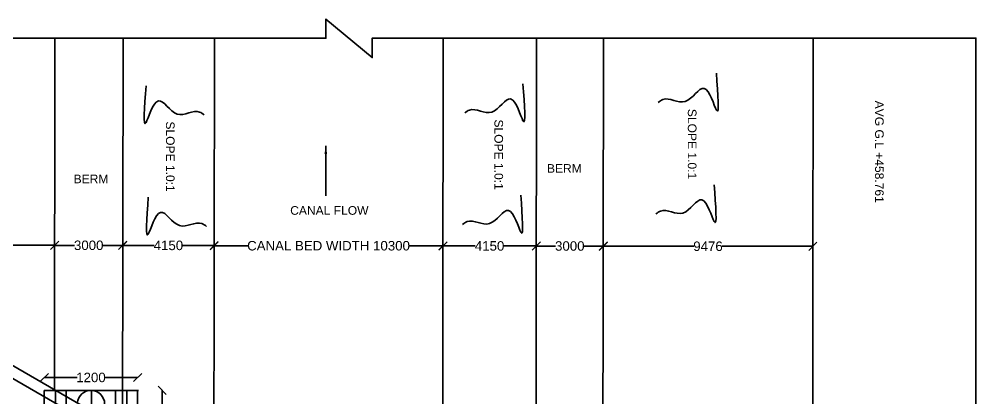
# Model space of a CAD drawing. Header units: millimetres. Extents: x 5124 to 3557214, y 2311 to 45955310.
# Drawn here: x 3534710 to 3545800, y 45941858 to 45946249 of the extents above; entities that cross this region are included whole.
import ezdxf

# ---------------------------------------------------------------- set-up
doc = ezdxf.new("R2010")
doc.units = ezdxf.units.MM
doc.header["$MEASUREMENT"] = 0
for name, color, linetype in [('DIMENSION', 7, 'Continuous'), ('DRAWING', 7, 'Continuous'), ('TEXT', 7, 'Continuous')]:
    doc.layers.add(name, color=color, linetype=linetype)
doc.styles.get("Standard").update_dxf_attribs({"font": 'arial.ttf', "height": 110})
doc.dimstyles.get("Standard").update_dxf_attribs({"dimtxt": 200, "dimasz": 110, "dimexe": 0.18, "dimexo": 0.0625, "dimgap": 0.09, "dimtad": 0, "dimtih": 1, "dimtoh": 1, "dimdec": 0, "dimzin": 0, "dimdsep": 46, "dimtxsty": 'Standard', "dimblk": 'OBLIQUE', "dimcen": 0.09, "dimse1": 1, "dimse2": 1, "dimadec": 0, "dimazin": 0, "dimtfac": 1, "dimtdec": 0, "dimtofl": 0, "dimtmove": 0, "dimatfit": 3, "dimfxl": 1, "dimtolj": 1, "dimtzin": 0, "dimarcsym": 0})

# ---------------------------------------------------------------- blocks, each defined once
blk = doc.blocks.new('_Oblique')
at = {"color": 0, "linetype": 'ByBlock', "lineweight": -2}
blk.add_line((-0.5, -0.5), (0.5, 0.5), dxfattribs=at)
blk = doc.blocks.new('*D106')
at = {"layer": 'Defpoints', "color": 0, "transparency": 16777216}
for p in [(3532702, 45943630), (3535121, 45943627), (3535121, 45943627)]:
    blk.add_point(p, dxfattribs=at)
at = {"layer": 'DIMENSION', "color": 0, "lineweight": -2, "transparency": 16777216}
for p, q in [((3532702, 45943627), (3533747, 45943627)), ((3535121, 45943627), (3534076, 45943627))]:
    blk.add_line(p, q, dxfattribs=at)
at = {"layer": 'DIMENSION', "color": 0, "lineweight": -2, "transparency": 16777216, "xscale": 95, "yscale": 95, "zscale": 95, "rotation": 180}
blk.add_blockref('_Oblique', (3532702, 45943627), dxfattribs=at)
at = {"layer": 'DIMENSION', "color": 0, "lineweight": -2, "transparency": 16777216, "xscale": 95, "yscale": 95, "zscale": 95}
blk.add_blockref('_Oblique', (3535121, 45943627), dxfattribs=at)
at = {"layer": 'DIMENSION', "color": 0, "transparency": 16777216, "insert": (3533912, 45943627), "char_height": 110, "attachment_point": 5}
blk.add_mtext('\\A1;9476', dxfattribs=at)
blk = doc.blocks.new('*D107')
at = {"layer": 'Defpoints', "color": 0, "transparency": 16777216}
for p in [(3535121, 45943627), (3535910, 45943626), (3535910, 45943626)]:
    blk.add_point(p, dxfattribs=at)
at = {"layer": 'DIMENSION', "color": 0, "lineweight": -2, "transparency": 16777216}
for p, q in [((3535121, 45943626), (3535352, 45943626)), ((3535910, 45943626), (3535680, 45943626))]:
    blk.add_line(p, q, dxfattribs=at)
at = {"layer": 'DIMENSION', "color": 0, "lineweight": -2, "transparency": 16777216, "xscale": 95, "yscale": 95, "zscale": 95, "rotation": 180}
blk.add_blockref('_Oblique', (3535121, 45943626), dxfattribs=at)
at = {"layer": 'DIMENSION', "color": 0, "lineweight": -2, "transparency": 16777216, "xscale": 95, "yscale": 95, "zscale": 95}
blk.add_blockref('_Oblique', (3535910, 45943626), dxfattribs=at)
at = {"layer": 'DIMENSION', "color": 0, "transparency": 16777216, "insert": (3535516, 45943626), "char_height": 110, "attachment_point": 5}
blk.add_mtext('\\A1;3000', dxfattribs=at)
blk = doc.blocks.new('*D108')
at = {"layer": 'Defpoints', "color": 0, "transparency": 16777216}
for p in [(3535910, 45943626), (3536970, 45943625), (3536970, 45943625)]:
    blk.add_point(p, dxfattribs=at)
at = {"layer": 'DIMENSION', "color": 0, "lineweight": -2, "transparency": 16777216}
for p, q in [((3535910, 45943625), (3536274, 45943625)), ((3536970, 45943625), (3536606, 45943625))]:
    blk.add_line(p, q, dxfattribs=at)
at = {"layer": 'DIMENSION', "color": 0, "lineweight": -2, "transparency": 16777216, "xscale": 95, "yscale": 95, "zscale": 95, "rotation": 180}
blk.add_blockref('_Oblique', (3535910, 45943625), dxfattribs=at)
at = {"layer": 'DIMENSION', "color": 0, "lineweight": -2, "transparency": 16777216, "xscale": 95, "yscale": 95, "zscale": 95}
blk.add_blockref('_Oblique', (3536970, 45943625), dxfattribs=at)
at = {"layer": 'DIMENSION', "color": 0, "transparency": 16777216, "insert": (3536440, 45943625), "char_height": 110, "attachment_point": 5}
blk.add_mtext('\\A1;4150', dxfattribs=at)
blk = doc.blocks.new('*D109')
at = {"layer": 'Defpoints', "color": 0, "transparency": 16777216}
for p in [(3536970, 45943625), (3539622, 45943621), (3539622, 45943621)]:
    blk.add_point(p, dxfattribs=at)
at = {"layer": 'DIMENSION', "color": 0, "lineweight": -2, "transparency": 16777216}
for p, q in [((3536970, 45943621), (3537360, 45943621)), ((3539622, 45943621), (3539232, 45943621))]:
    blk.add_line(p, q, dxfattribs=at)
at = {"layer": 'DIMENSION', "color": 0, "lineweight": -2, "transparency": 16777216, "xscale": 95, "yscale": 95, "zscale": 95, "rotation": 180}
blk.add_blockref('_Oblique', (3536970, 45943621), dxfattribs=at)
at = {"layer": 'DIMENSION', "color": 0, "lineweight": -2, "transparency": 16777216, "xscale": 95, "yscale": 95, "zscale": 95}
blk.add_blockref('_Oblique', (3539622, 45943621), dxfattribs=at)
at = {"layer": 'DIMENSION', "color": 0, "transparency": 16777216, "insert": (3538296, 45943621), "char_height": 110, "attachment_point": 5}
blk.add_mtext('\\A1;CANAL BED WIDTH 10300', dxfattribs=at)
blk = doc.blocks.new('*D110')
at = {"layer": 'Defpoints', "color": 0, "transparency": 16777216}
for p in [(3539622, 45943621), (3540705, 45943619), (3540705, 45943619)]:
    blk.add_point(p, dxfattribs=at)
at = {"layer": 'DIMENSION', "color": 0, "lineweight": -2, "transparency": 16777216}
for p, q in [((3539622, 45943619), (3539997, 45943619)), ((3540705, 45943619), (3540330, 45943619))]:
    blk.add_line(p, q, dxfattribs=at)
at = {"layer": 'DIMENSION', "color": 0, "lineweight": -2, "transparency": 16777216, "xscale": 95, "yscale": 95, "zscale": 95, "rotation": 180}
blk.add_blockref('_Oblique', (3539622, 45943619), dxfattribs=at)
at = {"layer": 'DIMENSION', "color": 0, "lineweight": -2, "transparency": 16777216, "xscale": 95, "yscale": 95, "zscale": 95}
blk.add_blockref('_Oblique', (3540705, 45943619), dxfattribs=at)
at = {"layer": 'DIMENSION', "color": 0, "transparency": 16777216, "insert": (3540163, 45943619), "char_height": 110, "attachment_point": 5}
blk.add_mtext('\\A1;4150', dxfattribs=at)
blk = doc.blocks.new('*D111')
at = {"layer": 'Defpoints', "color": 0, "transparency": 16777216}
for p in [(3540705, 45943619), (3541481, 45943618), (3541481, 45943618)]:
    blk.add_point(p, dxfattribs=at)
at = {"layer": 'DIMENSION', "color": 0, "lineweight": -2, "transparency": 16777216}
for p, q in [((3540705, 45943618), (3540929, 45943618)), ((3541481, 45943618), (3541257, 45943618))]:
    blk.add_line(p, q, dxfattribs=at)
at = {"layer": 'DIMENSION', "color": 0, "lineweight": -2, "transparency": 16777216, "xscale": 95, "yscale": 95, "zscale": 95, "rotation": 180}
blk.add_blockref('_Oblique', (3540705, 45943618), dxfattribs=at)
at = {"layer": 'DIMENSION', "color": 0, "lineweight": -2, "transparency": 16777216, "xscale": 95, "yscale": 95, "zscale": 95}
blk.add_blockref('_Oblique', (3541481, 45943618), dxfattribs=at)
at = {"layer": 'DIMENSION', "color": 0, "transparency": 16777216, "insert": (3541093, 45943618), "char_height": 110, "attachment_point": 5}
blk.add_mtext('\\A1;3000', dxfattribs=at)
blk = doc.blocks.new('*D112')
at = {"layer": 'Defpoints', "color": 0, "transparency": 16777216}
for p in [(3541481, 45943618), (3543910, 45943615), (3543910, 45943615)]:
    blk.add_point(p, dxfattribs=at)
at = {"layer": 'DIMENSION', "color": 0, "lineweight": -2, "transparency": 16777216}
for p, q in [((3541481, 45943615), (3542531, 45943615)), ((3543910, 45943615), (3542860, 45943615))]:
    blk.add_line(p, q, dxfattribs=at)
at = {"layer": 'DIMENSION', "color": 0, "lineweight": -2, "transparency": 16777216, "xscale": 95, "yscale": 95, "zscale": 95, "rotation": 180}
blk.add_blockref('_Oblique', (3541481, 45943615), dxfattribs=at)
at = {"layer": 'DIMENSION', "color": 0, "lineweight": -2, "transparency": 16777216, "xscale": 95, "yscale": 95, "zscale": 95}
blk.add_blockref('_Oblique', (3543910, 45943615), dxfattribs=at)
at = {"layer": 'DIMENSION', "color": 0, "transparency": 16777216, "insert": (3542695, 45943615), "char_height": 110, "attachment_point": 5}
blk.add_mtext('\\A1;9476', dxfattribs=at)
blk = doc.blocks.new('*D128')
at = {"layer": 'Defpoints', "color": 0, "transparency": 16777216}
for p in [(3536083, 45942094), (3535001, 45941945), (3536083, 45941944)]:
    blk.add_point(p, dxfattribs=at)
at = {"layer": 'DIMENSION', "color": 0, "lineweight": -2, "transparency": 16777216}
for p, q in [((3535001, 45942094), (3535383, 45942094)), ((3536083, 45942094), (3535701, 45942094))]:
    blk.add_line(p, q, dxfattribs=at)
at = {"layer": 'DIMENSION', "color": 0, "lineweight": -2, "transparency": 16777216, "xscale": 95, "yscale": 95, "zscale": 95, "rotation": 180}
blk.add_blockref('_Oblique', (3535001, 45942094), dxfattribs=at)
at = {"layer": 'DIMENSION', "color": 0, "lineweight": -2, "transparency": 16777216, "xscale": 95, "yscale": 95, "zscale": 95}
blk.add_blockref('_Oblique', (3536083, 45942094), dxfattribs=at)
at = {"layer": 'DIMENSION', "color": 0, "transparency": 16777216, "insert": (3535542, 45942094), "char_height": 110, "attachment_point": 5}
blk.add_mtext('\\A1;1200', dxfattribs=at)
blk = doc.blocks.new('*D132')
at = {"layer": 'Defpoints', "color": 0, "transparency": 16777216}
for p in [(3536083, 45941944), (3536098, 45937885), (3536382, 45937886)]:
    blk.add_point(p, dxfattribs=at)
at = {"layer": 'DIMENSION', "color": 0, "lineweight": -2, "transparency": 16777216}
for p, q in [((3536367, 45941946), (3536373, 45940341)), ((3536382, 45937886), (3536373, 45940229))]:
    blk.add_line(p, q, dxfattribs=at)
at = {"layer": 'DIMENSION', "color": 0, "lineweight": -2, "transparency": 16777216, "xscale": 95, "yscale": 95, "zscale": 95}
for p, rotation in [((3536367, 45941946), 90.21816357016445), ((3536382, 45937886), 270.2181635701644)]:
    blk.add_blockref('_Oblique', p, dxfattribs=dict(at, rotation=rotation))
at = {"layer": 'DIMENSION', "color": 0, "transparency": 16777216, "insert": (3536373, 45940285), "char_height": 110, "attachment_point": 5}
blk.add_mtext('\\A1;15752', dxfattribs=at)

msp = doc.modelspace()

# ---------------------------------------------------------------- linework, layer by layer
at = {"layer": 'DIMENSION'}
for points in [[(3542792.3, 45945622.4), (3542792.3, 45945194.4), (3542649.5, 45945446.5), (3542430.3, 45945293.9), (3542171.2, 45945317.1), (3542118, 45945284)], [(3536180.9, 45945476.7), (3536180.9, 45945048.7), (3536323.8, 45945300.9), (3536543, 45945148.3), (3536802.1, 45945171.5), (3536855.2, 45945138.3)], [(3540550.2, 45945499.4), (3540550.2, 45945071.4), (3540407.3, 45945323.6), (3540188.1, 45945170.9), (3539929.1, 45945194.2), (3539875.9, 45945161)], [(3542766.4, 45944329.6), (3542766.4, 45943901.6), (3542623.6, 45944153.7), (3542404.3, 45944001.1), (3542145.3, 45944024.3), (3542092.1, 45943991.2)], [(3536206.9, 45944183.9), (3536206.9, 45943756), (3536349.7, 45944008.1), (3536568.9, 45943855.5), (3536828, 45943878.7), (3536881.1, 45943845.5)], [(3540524.3, 45944206.6), (3540524.3, 45943778.6), (3540381.4, 45944030.8), (3540162.2, 45943878.2), (3539903.1, 45943901.4), (3539850, 45943868.2)]]:
    msp.add_spline(points, degree=3, dxfattribs=at)
at = {"layer": 'DRAWING'}
for points in [[(3530608.5, 45946027), (3538266.6, 45946027), (3538266.6, 45946248.8), (3538802.3, 45945803.6), (3538802.3, 45946028.4), (3545800.1, 45946028.4), (3545800.1, 45930302.8), (3535761.5, 45930302.8), (3535761.5, 45930077.4), (3535256.6, 45930532.7), (3535256.6, 45930297.7), (3530634.8, 45930297.7), (3530634.8, 45937720.3), (3530876.7, 45937720.3), (3530448.3, 45937849.4), (3530626.7, 45937849.4), (3530626.7, 45946027)], [(3535124.3, 45946027), (3535118.8, 45941951)], [(3535913.8, 45946027), (3535907.5, 45941494.6)], [(3536973, 45946027), (3536965.9, 45940882.1)], [(3539625.5, 45946028.4), (3539616.4, 45939348.3)], [(3540708, 45946028.4), (3540698, 45938722.4)], [(3541484.4, 45946028.4), (3541473.8, 45938273.5)], [(3543913.1, 45946028.4), (3543900.6, 45936869.2)], [(3544845.8, 45936322.2), (3531781.5, 45943882.3)], [(3544846.5, 45936173.3), (3531782, 45943733.5)], [(3535001.2, 45941944.6), (3535016.7, 45937867.2)], [(3535001.2, 45941944.6), (3536092.4, 45941944.4)], [(3535132.8, 45941942.9), (3535148.4, 45937869.4)], [(3535253.7, 45941944.6), (3535269.2, 45937871.4)], [(3535548.1, 45941944.5), (3535568.5, 45936591.4)], [(3535826.6, 45941944.5), (3535842.1, 45937881)], [(3535956.6, 45941944.4), (3535972.1, 45937862.1)], [(3536083, 45941944.4), (3536098.5, 45937885.2)]]:
    msp.add_lwpolyline(points, dxfattribs=at)
msp.add_arc((3535541.8, 45941785.7), 158.9, 0.78597, 175.58989, dxfattribs=at)

# ---------------------------------------------------------------- texts
at = {"layer": 'TEXT'}
for s, p in [('AVG G.L +458.761', (3544631.5, 45945303.5)), ('SLOPE 1.0:1', (3542461.4, 45945208.6)), ('SLOPE 1.0:1', (3536411.7, 45945063)), ('SLOPE 1.0:1', (3540219.3, 45945085.7))]:
    msp.add_text(s, height=100, rotation=270, dxfattribs=at).set_placement(p)
for s, p in [('BERM', (3540828.2, 45944467.9)), ('BERM', (3535341.3, 45944345.9)), ('CANAL FLOW', (3537851.7, 45943980.7))]:
    msp.add_text(s, height=100, dxfattribs=at).set_placement(p)

# ---------------------------------------------------------------- dimensions: what is measured, and where the dimension line sits
at = {"layer": 'DIMENSION'}
for base, p1, p2, text, picture, middle in [((3539622.2, 45943621), (3536969.7, 45943624.6), (3539622.2, 45943621), 'CANAL BED WIDTH 10300', '*D109', (3538296, 45943621)), ((3535121, 45943627.1), (3532702, 45943630.4), (3535121, 45943627.1), '9476', '*D106', (3533911.5, 45943627.1)), ((3535910.5, 45943626), (3535121, 45943627.1), (3535910.5, 45943626), '3000', '*D107', (3535515.8, 45943626)), ((3536969.7, 45943624.6), (3535910.5, 45943626), (3536969.7, 45943624.6), '4150', '*D108', (3536440.1, 45943624.6)), ((3540704.7, 45943619.5), (3539622.2, 45943621), (3540704.7, 45943619.5), '4150', '*D110', (3540163.5, 45943619.5)), ((3541481.1, 45943618.4), (3540704.7, 45943619.5), (3541481.1, 45943618.4), '3000', '*D111', (3541092.9, 45943618.4)), ((3543909.8, 45943615.1), (3541481.1, 45943618.4), (3543909.8, 45943615.1), '9476', '*D112', (3542695.5, 45943615.1)), ((3536083, 45942093.9), (3535001.2, 45941944.6), (3536083, 45941944.4), '1200', '*D128', (3535542.1, 45942093.9))]:
    dim = msp.add_linear_dim(base=base, p1=p1, p2=p2, text=text, dimstyle='Standard', override={"dimasz": 95, "dimarcsym": 1}, dxfattribs=at)
    dim.commit()
    dim.dimension.update_dxf_attribs({"geometry": picture, "text_midpoint": middle})
dim = msp.add_linear_dim(base=(3536382.3, 45937886.3), p1=(3536083, 45941944.4), p2=(3536098.5, 45937885.2), angle=270.21816, text='15752', dimstyle='Standard', override={"dimasz": 95, "dimarcsym": 1}, dxfattribs=at)
dim.commit()
dim.dimension.update_dxf_attribs({"geometry": '*D132', "text_midpoint": (3536373.2, 45940285), "dimtype": 161})

# ---------------------------------------------------------------- leaders
msp.add_leader([(3538264.6, 45944780.8), (3538264.6, 45944200.9)], dimstyle='Standard', override={"dimasz": 95, "dimgap": 0.09, "dimtad": 0, "dimarcsym": 1}, dxfattribs=at)

doc.saveas('drawing.dxf')
